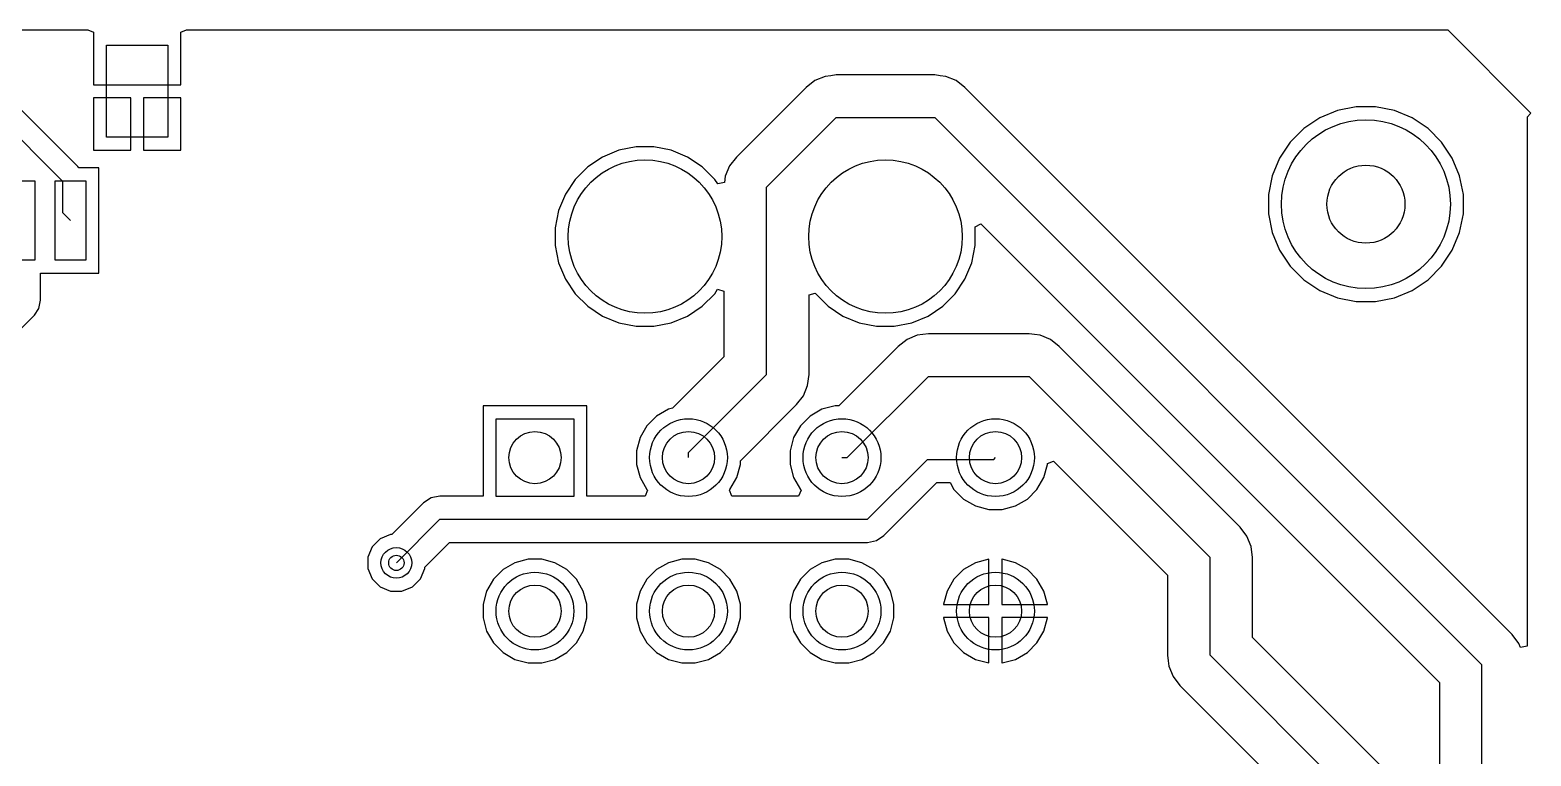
# Model space of a CAD drawing. Header units: inches. Extents: x 58 to 161, y 42 to 107.
# Drawn here: x 132.01 to 161.34, y 93.23 to 107.42 of the extents above; entities that cross this region are included whole.
import ezdxf

# ---------------------------------------------------------------- set-up
doc = ezdxf.new("R2010")
doc.units = ezdxf.units.IN
for name, color, linetype in [('Pad Holes', 156, 'Continuous'), ('Top Layer', 1, 'Continuous'), ('Via Holes', 16, 'Continuous')]:
    doc.layers.add(name, color=color, linetype=linetype)

# ---------------------------------------------------------------- blocks, each defined once
blk = doc.blocks.new('MOLEX_430450800_47')
at = {"layer": 'Pad Holes'}
for centre, radius in [((-9, 3), 0.51), ((-6, 3), 0.51), ((-3, 3), 0.51), ((0, 3), 0.51), ((-9, 0), 0.51), ((-6, 0), 0.51), ((-3, 0), 0.51), ((0, 0), 0.51), ((-6.85, -4.32), 1.5), ((-2.15, -4.32), 1.5)]:
    blk.add_circle(centre, radius, dxfattribs=at)
at = {"layer": 'Top Layer'}
for p, q in [((-0.76, 0.76), (0.76, 0.76)), ((-0.76, -0.76), (-0.76, 0.76)), ((0.76, 0.76), (0.76, -0.76)), ((0.76, -0.76), (-0.76, -0.76))]:
    blk.add_line(p, q, dxfattribs=at)
for centre, radius in [((-9, 3), 0.76), ((-6, 3), 0.76), ((-3, 3), 0.76), ((0, 3), 0.76), ((-9, 0), 0.76), ((-6, 0), 0.76), ((-3, 0), 0.76), ((-6.85, -4.32), 1.5), ((-2.15, -4.32), 1.5)]:
    blk.add_circle(centre, radius, dxfattribs=at)
blk = doc.blocks.new('BM06BSRSSTBLFSN_48')
at = {"layer": 'Top Layer'}
for p, q in [((-2.8, 0.813), (-2.8, 2.363)), ((-2.8, 2.363), (-2.2, 2.363)), ((-2.2, 2.363), (-2.2, 0.813)), ((-1.8, 0.813), (-1.8, 2.363)), ((-1.8, 2.363), (-1.2, 2.363)), ((-1.2, 2.363), (-1.2, 0.813)), ((-0.8, 0.813), (-0.8, 2.363)), ((-0.8, 2.363), (-0.2, 2.363)), ((-0.2, 2.363), (-0.2, 0.813)), ((0.2, 0.813), (0.2, 2.363)), ((0.2, 2.363), (0.8, 2.363)), ((0.8, 2.363), (0.8, 0.813)), ((1.2, 0.813), (1.2, 2.363)), ((1.2, 2.363), (1.8, 2.363)), ((1.8, 2.363), (1.8, 0.813)), ((2.2, 0.813), (2.2, 2.363)), ((2.2, 2.363), (2.8, 2.363)), ((2.8, 2.363), (2.8, 0.813)), ((-2.2, 0.813), (-2.8, 0.813)), ((-1.2, 0.813), (-1.8, 0.813)), ((-0.2, 0.813), (-0.8, 0.813)), ((0.8, 0.813), (0.2, 0.813)), ((1.8, 0.813), (1.2, 0.813)), ((2.8, 0.813), (2.2, 0.813)), ((-4.4, -1.837), (-4.4, -0.037)), ((-4.4, -0.037), (-3.2, -0.037)), ((-3.2, -0.037), (-3.2, -1.837)), ((3.2, -1.837), (3.2, -0.037)), ((3.2, -0.037), (4.4, -0.037)), ((4.4, -0.037), (4.4, -1.837)), ((-3.2, -1.837), (-4.4, -1.837)), ((4.4, -1.837), (3.2, -1.837))]:
    blk.add_line(p, q, dxfattribs=at)

msp = doc.modelspace()

# ---------------------------------------------------------------- linework, layer by layer
at = {"layer": 'Pad Holes'}
msp.add_circle((158.115, 104.013), 1.651, dxfattribs=at)
at = {"layer": 'Top Layer'}
for p, q in [((127.465, 107.417), (133.139, 107.417)), ((133.139, 107.417), (133.248, 107.374)), ((133.248, 107.374), (133.248, 107.29)), ((134.956, 107.374), (135.065, 107.417)), ((134.956, 107.29), (134.956, 107.374)), ((135.065, 107.417), (159.715, 107.417)), ((159.715, 107.417), (161.341, 105.791)), ((133.248, 107.29), (133.248, 106.347)), ((134.956, 106.347), (134.956, 107.29)), ((132.943, 104.748), (131.05, 106.641)), ((147.547, 106.51), (147.346, 106.427)), ((147.655, 106.524), (147.547, 106.51)), ((147.763, 106.538), (147.655, 106.524)), ((149.689, 106.538), (147.763, 106.538)), ((149.797, 106.524), (149.689, 106.538)), ((149.905, 106.51), (149.797, 106.524)), ((150.106, 106.427), (149.905, 106.51)), ((130.759, 106.35), (132.652, 104.457)), ((133.248, 106.347), (134.102, 106.347)), ((134.102, 106.347), (134.956, 106.347)), ((147.174, 106.294), (145.812, 104.932)), ((147.346, 106.427), (147.174, 106.294)), ((150.278, 106.294), (150.106, 106.427)), ((160.972, 95.601), (150.278, 106.294)), ((133.975, 106.093), (133.248, 106.093)), ((133.248, 106.093), (133.248, 105.066)), ((133.975, 105.066), (133.975, 106.093)), ((134.956, 106.093), (134.229, 106.093)), ((134.229, 106.093), (134.229, 105.066)), ((134.956, 105.066), (134.956, 106.093)), ((157.927, 105.918), (157.559, 105.845)), ((158.303, 105.918), (157.927, 105.918)), ((158.671, 105.845), (158.303, 105.918)), ((146.4, 104.343), (147.763, 105.705)), ((147.763, 105.705), (149.689, 105.705)), ((149.689, 105.705), (160.383, 95.012)), ((157.213, 105.701), (156.901, 105.493)), ((157.559, 105.845), (157.213, 105.701)), ((159.017, 105.701), (158.671, 105.845)), ((159.329, 105.493), (159.017, 105.701)), ((161.341, 105.791), (161.265, 105.715)), ((161.265, 105.715), (161.265, 95.372)), ((156.901, 105.493), (156.635, 105.227)), ((159.595, 105.227), (159.329, 105.493)), ((133.248, 105.066), (133.975, 105.066)), ((134.229, 105.066), (134.956, 105.066)), ((143.514, 105.067), (143.195, 104.934)), ((143.853, 105.134), (143.514, 105.067)), ((144.199, 105.134), (143.853, 105.134)), ((144.538, 105.067), (144.199, 105.134)), ((144.857, 104.934), (144.538, 105.067)), ((156.635, 105.227), (156.427, 104.915)), ((159.803, 104.915), (159.595, 105.227)), ((132.959, 104.724), (132.943, 104.748)), ((133.356, 104.724), (132.959, 104.724)), ((133.356, 102.666), (133.356, 104.724)), ((142.908, 104.742), (142.664, 104.498)), ((143.195, 104.934), (142.908, 104.742)), ((145.144, 104.742), (144.857, 104.934)), ((145.388, 104.498), (145.144, 104.742)), ((145.679, 104.76), (145.596, 104.559)), ((145.812, 104.932), (145.679, 104.76)), ((156.427, 104.915), (156.283, 104.569)), ((159.947, 104.569), (159.803, 104.915)), ((132.652, 103.845), (132.652, 104.457)), ((142.664, 104.498), (142.472, 104.211)), ((145.448, 104.408), (145.388, 104.498)), ((145.581, 104.439), (145.448, 104.408)), ((145.596, 104.559), (145.581, 104.439)), ((156.283, 104.569), (156.21, 104.201)), ((160.02, 104.201), (159.947, 104.569)), ((142.472, 104.211), (142.339, 103.892)), ((146.4, 100.687), (146.4, 104.343)), ((156.21, 104.201), (156.21, 103.825)), ((160.02, 103.825), (160.02, 104.201)), ((132.652, 103.845), (132.802, 103.695)), ((142.339, 103.892), (142.272, 103.553)), ((142.272, 103.553), (142.272, 103.207)), ((150.477, 103.569), (150.589, 103.628)), ((150.48, 103.553), (150.477, 103.569)), ((150.48, 103.207), (150.48, 103.553)), ((150.589, 103.628), (159.55, 94.667)), ((156.21, 103.825), (156.283, 103.457)), ((159.947, 103.457), (160.02, 103.825)), ((156.283, 103.457), (156.427, 103.111)), ((159.803, 103.111), (159.947, 103.457)), ((142.272, 103.207), (142.339, 102.868)), ((150.413, 102.868), (150.48, 103.207)), ((156.427, 103.111), (156.635, 102.799)), ((159.595, 102.799), (159.803, 103.111)), ((132.214, 102.135), (132.214, 102.666)), ((132.214, 102.666), (133.356, 102.666)), ((142.339, 102.868), (142.472, 102.549)), ((150.28, 102.549), (150.413, 102.868)), ((156.635, 102.799), (156.901, 102.533)), ((159.329, 102.533), (159.595, 102.799)), ((142.472, 102.549), (142.664, 102.262)), ((150.088, 102.262), (150.28, 102.549)), ((156.901, 102.533), (157.213, 102.325)), ((159.017, 102.325), (159.329, 102.533)), ((132.183, 101.977), (132.214, 102.135)), ((142.664, 102.262), (142.908, 102.018)), ((145.144, 102.018), (145.388, 102.262)), ((145.388, 102.262), (145.446, 102.349)), ((145.446, 102.349), (145.568, 102.312)), ((145.568, 102.312), (145.568, 101.031)), ((147.233, 102.238), (147.355, 102.275)), ((147.233, 100.687), (147.233, 102.238)), ((147.355, 102.275), (147.364, 102.262)), ((147.364, 102.262), (147.608, 102.018)), ((149.844, 102.018), (150.088, 102.262)), ((157.213, 102.325), (157.559, 102.181)), ((157.559, 102.181), (157.927, 102.108)), ((157.927, 102.108), (158.303, 102.108)), ((158.303, 102.108), (158.671, 102.181)), ((158.671, 102.181), (159.017, 102.325)), ((130.593, 100.344), (132.093, 101.844)), ((132.093, 101.844), (132.183, 101.977)), ((142.908, 102.018), (143.195, 101.826)), ((143.195, 101.826), (143.514, 101.693)), ((144.538, 101.693), (144.857, 101.826)), ((144.857, 101.826), (145.144, 102.018)), ((147.608, 102.018), (147.895, 101.826)), ((147.895, 101.826), (148.214, 101.693)), ((149.238, 101.693), (149.557, 101.826)), ((149.557, 101.826), (149.844, 102.018)), ((143.514, 101.693), (143.853, 101.626)), ((143.853, 101.626), (144.199, 101.626)), ((144.199, 101.626), (144.538, 101.693)), ((148.214, 101.693), (148.553, 101.626)), ((148.553, 101.626), (148.899, 101.626)), ((148.899, 101.626), (149.238, 101.693)), ((148.975, 101.234), (147.815, 100.074)), ((149.147, 101.367), (148.975, 101.234)), ((149.348, 101.45), (149.147, 101.367)), ((149.564, 101.478), (149.348, 101.45)), ((151.533, 101.478), (149.564, 101.478)), ((151.64, 101.464), (151.533, 101.478)), ((151.748, 101.45), (151.64, 101.464)), ((151.949, 101.367), (151.748, 101.45)), ((152.121, 101.234), (151.949, 101.367)), ((155.657, 97.699), (152.121, 101.234)), ((145.568, 101.031), (144.562, 100.026)), ((144.876, 99.162), (146.4, 100.687)), ((147.205, 100.471), (147.233, 100.687)), ((147.978, 99.06), (149.564, 100.646)), ((149.564, 100.646), (151.533, 100.646)), ((151.533, 100.646), (155.068, 97.11)), ((147.122, 100.27), (147.205, 100.471)), ((142.89, 100.074), (140.862, 100.074)), ((140.862, 100.074), (140.862, 98.309)), ((142.89, 98.309), (142.89, 100.074)), ((144.562, 100.026), (144.485, 100.005)), ((145.89, 98.999), (146.989, 100.098)), ((146.989, 100.098), (147.122, 100.27)), ((147.743, 100.074), (147.485, 100.005)), ((147.815, 100.074), (147.743, 100.074)), ((144.253, 99.871), (144.065, 99.683)), ((144.485, 100.005), (144.253, 99.871)), ((147.253, 99.871), (147.065, 99.683)), ((147.485, 100.005), (147.253, 99.871)), ((143.931, 99.451), (143.862, 99.193)), ((144.065, 99.683), (143.931, 99.451)), ((146.931, 99.451), (146.862, 99.193)), ((147.065, 99.683), (146.931, 99.451)), ((143.862, 99.193), (143.862, 98.927)), ((144.876, 99.06), (144.876, 99.162)), ((146.862, 99.193), (146.862, 98.927)), ((143.862, 98.927), (143.931, 98.669)), ((145.821, 98.669), (145.89, 98.927)), ((145.89, 98.927), (145.89, 98.999)), ((146.862, 98.927), (146.931, 98.669)), ((147.876, 99.06), (147.978, 99.06)), ((148.375, 97.855), (149.544, 99.025)), ((149.544, 99.025), (150.841, 99.025)), ((150.841, 99.025), (150.876, 99.06)), ((151.821, 98.669), (151.89, 98.927)), ((151.89, 98.945), (152.007, 98.993)), ((151.89, 98.927), (151.89, 98.945)), ((152.007, 98.993), (154.236, 96.765)), ((143.931, 98.669), (144.065, 98.437)), ((145.687, 98.437), (145.821, 98.669)), ((146.931, 98.669), (147.065, 98.437)), ((148.695, 97.535), (149.732, 98.572)), ((149.732, 98.572), (149.987, 98.572)), ((149.987, 98.572), (150.065, 98.437)), ((151.687, 98.437), (151.821, 98.669)), ((139.846, 98.274), (139.699, 98.176)), ((140.019, 98.309), (139.846, 98.274)), ((140.02, 98.309), (140.019, 98.309)), ((140.862, 98.309), (140.02, 98.309)), ((144.027, 98.309), (142.89, 98.309)), ((144.076, 98.426), (144.027, 98.309)), ((144.065, 98.437), (144.076, 98.426)), ((145.676, 98.426), (145.687, 98.437)), ((145.725, 98.309), (145.676, 98.426)), ((147.027, 98.309), (145.725, 98.309)), ((147.076, 98.426), (147.027, 98.309)), ((147.065, 98.437), (147.076, 98.426)), ((150.065, 98.437), (150.253, 98.249)), ((151.499, 98.249), (151.687, 98.437)), ((139.699, 98.176), (139.08, 97.557)), ((139.699, 98.176), (139.699, 98.176)), ((150.253, 98.249), (150.485, 98.115)), ((150.485, 98.115), (150.743, 98.046)), ((150.743, 98.046), (151.009, 98.046)), ((151.009, 98.046), (151.267, 98.115)), ((151.267, 98.115), (151.499, 98.249)), ((139.167, 97.003), (140.019, 97.855)), ((140.019, 97.855), (148.375, 97.855)), ((155.789, 97.526), (155.657, 97.699)), ((138.853, 97.472), (138.697, 97.316)), ((139.056, 97.557), (138.853, 97.472)), ((139.08, 97.557), (139.056, 97.557)), ((139.721, 96.916), (140.207, 97.402)), ((140.207, 97.402), (148.375, 97.402)), ((148.375, 97.402), (148.548, 97.437)), ((148.548, 97.437), (148.695, 97.535)), ((155.873, 97.325), (155.789, 97.526)), ((138.697, 97.316), (138.613, 97.113)), ((138.613, 97.113), (138.613, 96.892)), ((155.068, 95.197), (155.068, 97.11)), ((155.901, 97.11), (155.873, 97.325)), ((155.901, 95.542), (155.901, 97.11)), ((138.613, 96.892), (138.697, 96.689)), ((139.636, 96.689), (139.721, 96.892)), ((139.721, 96.892), (139.721, 96.916)), ((141.253, 96.871), (141.065, 96.683)), ((141.485, 97.005), (141.253, 96.871)), ((141.743, 97.074), (141.485, 97.005)), ((142.009, 97.074), (141.743, 97.074)), ((142.267, 97.005), (142.009, 97.074)), ((142.499, 96.871), (142.267, 97.005)), ((142.687, 96.683), (142.499, 96.871)), ((144.253, 96.871), (144.065, 96.683)), ((144.485, 97.005), (144.253, 96.871)), ((144.743, 97.074), (144.485, 97.005)), ((145.009, 97.074), (144.743, 97.074)), ((145.267, 97.005), (145.009, 97.074)), ((145.499, 96.871), (145.267, 97.005)), ((145.687, 96.683), (145.499, 96.871)), ((147.253, 96.871), (147.065, 96.683)), ((147.485, 97.005), (147.253, 96.871)), ((147.743, 97.074), (147.485, 97.005)), ((148.009, 97.074), (147.743, 97.074)), ((148.267, 97.005), (148.009, 97.074)), ((148.499, 96.871), (148.267, 97.005)), ((148.687, 96.683), (148.499, 96.871)), ((150.253, 96.871), (150.065, 96.683)), ((150.485, 97.005), (150.253, 96.871)), ((150.743, 97.074), (150.485, 97.005)), ((150.749, 97.074), (150.743, 97.074)), ((150.749, 96.187), (150.749, 97.074)), ((151.009, 97.074), (151.003, 97.074)), ((151.003, 97.074), (151.003, 96.187)), ((151.267, 97.005), (151.009, 97.074)), ((151.499, 96.871), (151.267, 97.005)), ((151.687, 96.683), (151.499, 96.871)), ((138.697, 96.689), (138.853, 96.533)), ((138.853, 96.533), (139.056, 96.449)), ((139.277, 96.449), (139.48, 96.533)), ((139.48, 96.533), (139.636, 96.689)), ((141.065, 96.683), (140.931, 96.451)), ((142.821, 96.451), (142.687, 96.683)), ((144.065, 96.683), (143.931, 96.451)), ((145.821, 96.451), (145.687, 96.683)), ((147.065, 96.683), (146.931, 96.451)), ((148.821, 96.451), (148.687, 96.683)), ((150.065, 96.683), (149.931, 96.451)), ((151.821, 96.451), (151.687, 96.683)), ((154.236, 96.765), (154.236, 95.197)), ((139.056, 96.449), (139.277, 96.449)), ((140.931, 96.451), (140.862, 96.193)), ((142.89, 96.193), (142.821, 96.451)), ((143.931, 96.451), (143.862, 96.193)), ((145.89, 96.193), (145.821, 96.451)), ((146.931, 96.451), (146.862, 96.193)), ((148.89, 96.193), (148.821, 96.451)), ((149.931, 96.451), (149.862, 96.193)), ((151.89, 96.193), (151.821, 96.451)), ((140.862, 96.193), (140.862, 95.927)), ((140.862, 95.927), (140.931, 95.669)), ((142.821, 95.669), (142.89, 95.927)), ((142.89, 95.927), (142.89, 96.193)), ((143.862, 96.193), (143.862, 95.927)), ((143.862, 95.927), (143.931, 95.669)), ((145.821, 95.669), (145.89, 95.927)), ((145.89, 95.927), (145.89, 96.193)), ((146.862, 96.193), (146.862, 95.927)), ((146.862, 95.927), (146.931, 95.669)), ((148.821, 95.669), (148.89, 95.927)), ((148.89, 95.927), (148.89, 96.193)), ((149.862, 96.193), (149.862, 96.187)), ((149.862, 96.187), (150.749, 96.187)), ((150.749, 95.933), (149.862, 95.933)), ((149.862, 95.933), (149.862, 95.927)), ((149.862, 95.927), (149.931, 95.669)), ((150.749, 95.046), (150.749, 95.933)), ((151.003, 96.187), (151.89, 96.187)), ((151.89, 95.933), (151.003, 95.933)), ((151.003, 95.933), (151.003, 95.046)), ((151.821, 95.669), (151.89, 95.927)), ((151.89, 96.187), (151.89, 96.193)), ((151.89, 95.927), (151.89, 95.933)), ((140.931, 95.669), (141.065, 95.437)), ((142.687, 95.437), (142.821, 95.669)), ((143.931, 95.669), (144.065, 95.437)), ((145.687, 95.437), (145.821, 95.669)), ((146.931, 95.669), (147.065, 95.437)), ((148.687, 95.437), (148.821, 95.669)), ((149.931, 95.669), (150.065, 95.437)), ((151.687, 95.437), (151.821, 95.669)), ((141.065, 95.437), (141.253, 95.249)), ((142.499, 95.249), (142.687, 95.437)), ((144.065, 95.437), (144.253, 95.249)), ((145.499, 95.249), (145.687, 95.437)), ((147.065, 95.437), (147.253, 95.249)), ((148.499, 95.249), (148.687, 95.437)), ((150.065, 95.437), (150.253, 95.249)), ((151.499, 95.249), (151.687, 95.437)), ((159.384, 92.059), (155.901, 95.542)), ((161.104, 95.428), (160.972, 95.601)), ((161.138, 95.347), (161.104, 95.428)), ((161.265, 95.372), (161.138, 95.347)), ((141.253, 95.249), (141.485, 95.115)), ((141.485, 95.115), (141.743, 95.046)), ((141.743, 95.046), (142.009, 95.046)), ((142.009, 95.046), (142.267, 95.115)), ((142.267, 95.115), (142.499, 95.249)), ((144.253, 95.249), (144.485, 95.115)), ((144.485, 95.115), (144.743, 95.046)), ((144.743, 95.046), (145.009, 95.046)), ((145.009, 95.046), (145.267, 95.115)), ((145.267, 95.115), (145.499, 95.249)), ((147.253, 95.249), (147.485, 95.115)), ((147.485, 95.115), (147.743, 95.046)), ((147.743, 95.046), (148.009, 95.046)), ((148.009, 95.046), (148.267, 95.115)), ((148.267, 95.115), (148.499, 95.249)), ((150.253, 95.249), (150.485, 95.115)), ((150.485, 95.115), (150.743, 95.046)), ((150.743, 95.046), (150.749, 95.046)), ((151.003, 95.046), (151.009, 95.046)), ((151.009, 95.046), (151.267, 95.115)), ((151.267, 95.115), (151.499, 95.249)), ((154.236, 95.197), (154.25, 95.089)), ((154.25, 95.089), (154.264, 94.982)), ((155.068, 95.197), (158.795, 91.47)), ((154.264, 94.982), (154.347, 94.781)), ((154.347, 94.781), (154.48, 94.608)), ((160.383, 86.938), (160.383, 95.012)), ((154.48, 94.608), (157.779, 91.309)), ((159.55, 94.667), (159.55, 92.044))]:
    msp.add_line(p, q, dxfattribs=at)
for centre, radius in [((158.115, 104.013), 0.762), ((139.167, 97.003), 0.3)]:
    msp.add_circle(centre, radius, dxfattribs=at)
at = {"layer": 'Via Holes'}
msp.add_circle((139.167, 97.003), 0.15, dxfattribs=at)

# ---------------------------------------------------------------- block references
at = {"rotation": 180}
for name, p in [('BM06BSRSSTBLFSN_48', (130.302, 105.283)), ('MOLEX_430450800_47', (141.876, 99.06))]:
    msp.add_blockref(name, p, dxfattribs=at)

doc.saveas('drawing.dxf')
